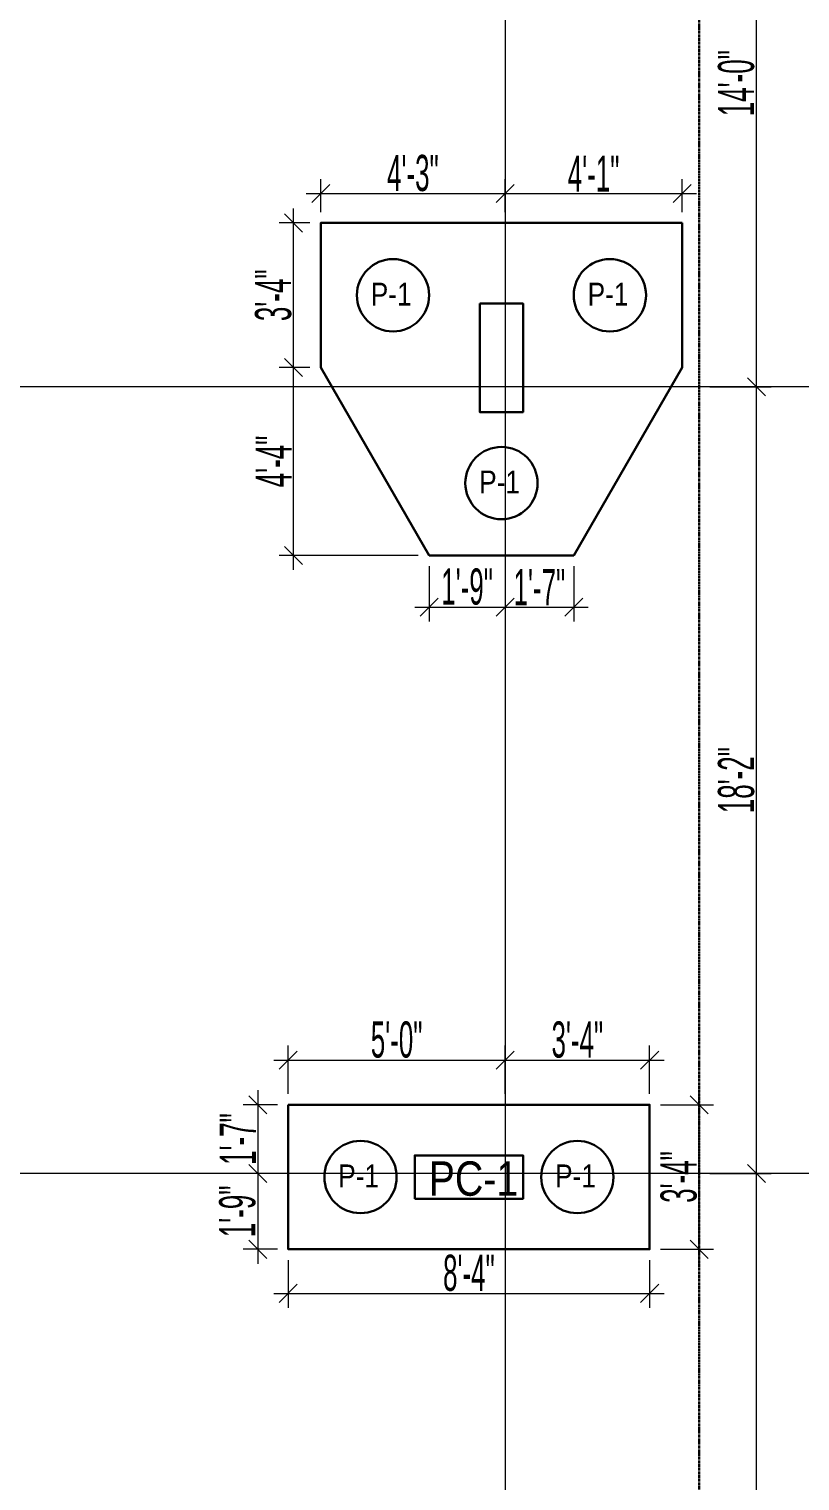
# Model space of a CAD drawing. Header units: inches. Extents: x 283072 to 301462, y 26630 to 62925.
# Drawn here: x 293001.5 to 293214.8, y 29214.2 to 29615.8 of the extents above; entities that cross this region are included whole.
import ezdxf

# ---------------------------------------------------------------- set-up
doc = ezdxf.new("R2010")
doc.units = ezdxf.units.IN
doc.header["$MEASUREMENT"] = 0
doc.header["$PDMODE"] = 2
for name, pattern in [('ACAD_ISO10W100', [18, 12, -3, 0, -3]), ('CENTER2', [1.125, 0.75, -0.125, 0.125, -0.125]), ('DASHDOT', [25.4, 12.7, -6.35, 0, -6.35])]:
    doc.linetypes.add(name, pattern=pattern)
doc.layers.get('0').update_dxf_attribs({"lineweight": 5})
for name, color, linetype, lineweight in [('BASE', 6, 'Continuous', 25), ('BUILDING_OUTER_P3', 1, 'Continuous', 35), ('column', 1, 'Continuous', 30), ('Dimension.', 7, 'Continuous', 5), ('E-D', 3, 'ACAD_ISO10W100', 20), ('Grid+Di', 194, 'CENTER2', 15), ('Pile-Anis', 1, 'Continuous', 30)]:
    doc.layers.add(name, color=color, linetype=linetype, lineweight=lineweight)
doc.styles.add('ltcnbt', font='swisscl.ttf', dxfattribs={"width": 0.7, "height": 10})
doc.styles.get("Standard").update_dxf_attribs({"font": 'ARIALN.TTF'})
doc.dimstyles.new('SCALE-50', dxfattribs={"dimtxt": 9, "dimasz": 5, "dimexe": 4, "dimexo": 3, "dimgap": 0.5, "dimtad": 1, "dimdec": 0, "dimzin": 3, "dimdsep": 46, "dimlunit": 4, "dimtxsty": 'ltcnbt', "dimblk": 'OBLIQUE', "dimcen": 0.09375, "dimdle": 4, "dimclrd": 252, "dimclre": 252, "dimclrt": 7, "dimadec": 0, "dimazin": 0, "dimtfac": 1, "dimtdec": 0, "dimtofl": 0, "dimtmove": 1, "dimatfit": 3, "dimfxl": 3, "dimtolj": 1, "dimtzin": 0, "dimlwd": 15, "dimlwe": 15, "dimarcsym": 0})

# ---------------------------------------------------------------- blocks, each defined once
blk = doc.blocks.new('_Oblique')
at = {"color": 0, "linetype": 'ByBlock', "lineweight": -2}
blk.add_line((-0.5, -0.5), (0.5, 0.5), dxfattribs=at)
blk = doc.blocks.new('*D428')
at = {"layer": 'Defpoints', "color": 0, "linetype": 'ByBlock', "lineweight": 30, "ltscale": 200, "transparency": 16777216}
for p in [(293186.92, 29299.24), (293202.82, 29299.24), (293186.92, 29094.24)]:
    blk.add_point(p, dxfattribs=at)
at = {"layer": 'Dimension.', "color": 252, "lineweight": 15, "ltscale": 200, "transparency": 16777216}
for p, q in [((293202.82, 29090.24), (293202.82, 29303.24)), ((293189.92, 29299.24), (293206.82, 29299.24)), ((293189.92, 29094.24), (293206.82, 29094.24))]:
    blk.add_line(p, q, dxfattribs=at)
at = {"layer": 'Dimension.', "color": 252, "linetype": 'ByBlock', "lineweight": 15, "ltscale": 200, "transparency": 16777216, "xscale": 5, "yscale": 5, "zscale": 5}
for p, rotation in [((293202.82, 29299.24), 90), ((293202.82, 29094.24), 270)]:
    blk.add_blockref('_Oblique', p, dxfattribs=dict(at, rotation=rotation))
at = {"layer": 'Dimension.', "color": 7, "linetype": 'ByBlock', "lineweight": 15, "ltscale": 200, "transparency": 16777216, "insert": (293197.32, 29196.74), "char_height": 10, "attachment_point": 5, "rotation": 90, "style": 'ltcnbt'}
blk.add_mtext('\\A1;17\'-1"', dxfattribs=at)
blk = doc.blocks.new('*D429')
at = {"layer": 'Defpoints', "color": 0, "linetype": 'ByBlock', "lineweight": 30, "ltscale": 200, "transparency": 16777216}
for p in [(293186.92, 29516.85), (293202.82, 29516.85), (293186.92, 29299.24)]:
    blk.add_point(p, dxfattribs=at)
at = {"layer": 'Dimension.', "color": 252, "lineweight": 15, "ltscale": 200, "transparency": 16777216}
for p, q in [((293202.82, 29295.24), (293202.82, 29520.85)), ((293189.92, 29516.85), (293206.82, 29516.85)), ((293189.92, 29299.24), (293206.82, 29299.24))]:
    blk.add_line(p, q, dxfattribs=at)
at = {"layer": 'Dimension.', "color": 252, "linetype": 'ByBlock', "lineweight": 15, "ltscale": 200, "transparency": 16777216, "xscale": 5, "yscale": 5, "zscale": 5}
for p, rotation in [((293202.82, 29516.85), 90), ((293202.82, 29299.24), 270)]:
    blk.add_blockref('_Oblique', p, dxfattribs=dict(at, rotation=rotation))
at = {"layer": 'Dimension.', "color": 7, "linetype": 'ByBlock', "lineweight": 15, "ltscale": 200, "transparency": 16777216, "insert": (293197.2, 29408.04), "char_height": 10, "attachment_point": 5, "rotation": 90, "style": 'ltcnbt'}
blk.add_mtext('\\A1;18\'-2"', dxfattribs=at)
blk = doc.blocks.new('*D430')
at = {"layer": 'Defpoints', "color": 0, "linetype": 'ByBlock', "lineweight": 30, "ltscale": 200, "transparency": 16777216}
for p in [(293186.92, 29684.85), (293202.82, 29684.85), (293186.92, 29516.85)]:
    blk.add_point(p, dxfattribs=at)
at = {"layer": 'Dimension.', "color": 252, "lineweight": 15, "ltscale": 200, "transparency": 16777216}
for p, q in [((293202.82, 29512.85), (293202.82, 29688.85)), ((293189.92, 29684.85), (293206.82, 29684.85)), ((293189.92, 29516.85), (293206.82, 29516.85))]:
    blk.add_line(p, q, dxfattribs=at)
at = {"layer": 'Dimension.', "color": 252, "linetype": 'ByBlock', "lineweight": 15, "ltscale": 200, "transparency": 16777216, "xscale": 5, "yscale": 5, "zscale": 5}
for p, rotation in [((293202.82, 29684.85), 90), ((293202.82, 29516.85), 270)]:
    blk.add_blockref('_Oblique', p, dxfattribs=dict(at, rotation=rotation))
at = {"layer": 'Dimension.', "color": 7, "linetype": 'ByBlock', "lineweight": 15, "ltscale": 200, "transparency": 16777216, "insert": (293197.2, 29600.85), "char_height": 10, "attachment_point": 5, "rotation": 90, "style": 'ltcnbt'}
blk.add_mtext('\\A1;14\'-0"', dxfattribs=at)
blk = doc.blocks.new('WT43T2')
at = {"layer": 'column'}
for points in [[(293443.64, 47072.08), (293455.64, 47072.08), (293455.64, 47042.08), (293443.64, 47042.08)], [(293425.64, 46824.46), (293425.64, 46836.46), (293455.64, 46836.46), (293455.64, 46824.46)]]:
    blk.add_lwpolyline(points, close=True, dxfattribs=at)
blk = doc.blocks.new('*D345')
at = {"layer": 'Defpoints', "color": 0, "linetype": 'ByBlock', "lineweight": 30, "ltscale": 200, "transparency": 16777216}
for p in [(293133.23, 29570.32), (293082.23, 29562.17), (293133.23, 29562.17)]:
    blk.add_point(p, dxfattribs=at)
at = {"layer": 'Dimension.', "color": 252, "lineweight": 15, "ltscale": 200, "transparency": 16777216}
for p, q in [((293082.23, 29565.17), (293082.23, 29574.32)), ((293133.23, 29565.17), (293133.23, 29574.32)), ((293078.23, 29570.32), (293137.23, 29570.32))]:
    blk.add_line(p, q, dxfattribs=at)
at = {"layer": 'Dimension.', "color": 252, "linetype": 'ByBlock', "lineweight": 15, "ltscale": 200, "transparency": 16777216, "xscale": 5, "yscale": 5, "zscale": 5, "rotation": 180}
blk.add_blockref('_Oblique', (293082.23, 29570.32), dxfattribs=at)
at = {"layer": 'Dimension.', "color": 252, "linetype": 'ByBlock', "lineweight": 15, "ltscale": 200, "transparency": 16777216, "xscale": 5, "yscale": 5, "zscale": 5}
blk.add_blockref('_Oblique', (293133.23, 29570.32), dxfattribs=at)
at = {"layer": 'Dimension.', "color": 7, "linetype": 'ByBlock', "lineweight": 30, "ltscale": 200, "transparency": 16777216, "insert": (293107.73, 29575.94), "char_height": 10, "attachment_point": 5, "style": 'ltcnbt'}
blk.add_mtext('\\A1;4\'-3"', dxfattribs=at)
blk = doc.blocks.new('*D346')
at = {"layer": 'Defpoints', "color": 0, "linetype": 'ByBlock', "lineweight": 30, "ltscale": 200, "transparency": 16777216}
for p in [(293182.23, 29570.32), (293133.23, 29562.17), (293182.23, 29562.17)]:
    blk.add_point(p, dxfattribs=at)
at = {"layer": 'Dimension.', "color": 252, "lineweight": 15, "ltscale": 200, "transparency": 16777216}
for p, q in [((293133.23, 29565.17), (293133.23, 29574.32)), ((293182.23, 29565.17), (293182.23, 29574.32)), ((293129.23, 29570.32), (293186.23, 29570.32))]:
    blk.add_line(p, q, dxfattribs=at)
at = {"layer": 'Dimension.', "color": 252, "linetype": 'ByBlock', "lineweight": 15, "ltscale": 200, "transparency": 16777216, "xscale": 5, "yscale": 5, "zscale": 5, "rotation": 180}
blk.add_blockref('_Oblique', (293133.23, 29570.32), dxfattribs=at)
at = {"layer": 'Dimension.', "color": 252, "linetype": 'ByBlock', "lineweight": 15, "ltscale": 200, "transparency": 16777216, "xscale": 5, "yscale": 5, "zscale": 5}
blk.add_blockref('_Oblique', (293182.23, 29570.32), dxfattribs=at)
at = {"layer": 'Dimension.', "color": 7, "linetype": 'ByBlock', "lineweight": 30, "ltscale": 200, "transparency": 16777216, "insert": (293157.73, 29575.82), "char_height": 10, "attachment_point": 5, "style": 'ltcnbt'}
blk.add_mtext('\\A1;4\'-1"', dxfattribs=at)
blk = doc.blocks.new('*D347')
at = {"layer": 'Defpoints', "color": 0, "linetype": 'ByBlock', "lineweight": 30, "ltscale": 200, "transparency": 16777216}
for p in [(293074.73, 29562.17), (293082.23, 29562.17), (293082.23, 29522.17)]:
    blk.add_point(p, dxfattribs=at)
at = {"layer": 'Dimension.', "color": 252, "lineweight": 15, "ltscale": 200, "transparency": 16777216}
for p, q in [((293074.73, 29518.17), (293074.73, 29566.17)), ((293079.23, 29562.17), (293070.73, 29562.17)), ((293079.23, 29522.17), (293070.73, 29522.17))]:
    blk.add_line(p, q, dxfattribs=at)
at = {"layer": 'Dimension.', "color": 252, "linetype": 'ByBlock', "lineweight": 15, "ltscale": 200, "transparency": 16777216, "xscale": 5, "yscale": 5, "zscale": 5}
for p, rotation in [((293074.73, 29562.17), 90), ((293074.73, 29522.17), 270)]:
    blk.add_blockref('_Oblique', p, dxfattribs=dict(at, rotation=rotation))
at = {"layer": 'Dimension.', "color": 7, "linetype": 'ByBlock', "lineweight": 30, "ltscale": 200, "transparency": 16777216, "insert": (293069.11, 29542.17), "char_height": 10, "attachment_point": 5, "rotation": 90, "style": 'ltcnbt'}
blk.add_mtext('\\A1;3\'-4"', dxfattribs=at)
blk = doc.blocks.new('*D348')
at = {"layer": 'Defpoints', "color": 0, "linetype": 'ByBlock', "lineweight": 30, "ltscale": 200, "transparency": 16777216}
for p in [(293074.73, 29522.17), (293082.23, 29522.17), (293112.23, 29470.21)]:
    blk.add_point(p, dxfattribs=at)
at = {"layer": 'Dimension.', "color": 252, "lineweight": 15, "ltscale": 200, "transparency": 16777216}
for p, q in [((293074.73, 29466.21), (293074.73, 29526.17)), ((293079.23, 29522.17), (293070.73, 29522.17)), ((293109.23, 29470.21), (293070.73, 29470.21))]:
    blk.add_line(p, q, dxfattribs=at)
at = {"layer": 'Dimension.', "color": 252, "linetype": 'ByBlock', "lineweight": 15, "ltscale": 200, "transparency": 16777216, "xscale": 5, "yscale": 5, "zscale": 5}
for p, rotation in [((293074.73, 29522.17), 90), ((293074.73, 29470.21), 270)]:
    blk.add_blockref('_Oblique', p, dxfattribs=dict(at, rotation=rotation))
at = {"layer": 'Dimension.', "color": 7, "linetype": 'ByBlock', "lineweight": 30, "ltscale": 200, "transparency": 16777216, "insert": (293069.23, 29496.19), "char_height": 10, "attachment_point": 5, "rotation": 90, "style": 'ltcnbt'}
blk.add_mtext('\\A1;4\'-4"', dxfattribs=at)
blk = doc.blocks.new('*D349')
at = {"layer": 'Defpoints', "color": 0, "linetype": 'ByBlock', "lineweight": 30, "ltscale": 200, "transparency": 16777216}
for p in [(293112.23, 29470.21), (293133.23, 29470.21), (293133.23, 29455.92)]:
    blk.add_point(p, dxfattribs=at)
at = {"layer": 'Dimension.', "color": 252, "lineweight": 15, "ltscale": 200, "transparency": 16777216}
for p, q in [((293112.23, 29467.21), (293112.23, 29451.92)), ((293133.23, 29467.21), (293133.23, 29451.92)), ((293108.23, 29455.92), (293137.23, 29455.92))]:
    blk.add_line(p, q, dxfattribs=at)
at = {"layer": 'Dimension.', "color": 252, "linetype": 'ByBlock', "lineweight": 15, "ltscale": 200, "transparency": 16777216, "xscale": 5, "yscale": 5, "zscale": 5, "rotation": 180}
blk.add_blockref('_Oblique', (293112.23, 29455.92), dxfattribs=at)
at = {"layer": 'Dimension.', "color": 252, "linetype": 'ByBlock', "lineweight": 15, "ltscale": 200, "transparency": 16777216, "xscale": 5, "yscale": 5, "zscale": 5}
blk.add_blockref('_Oblique', (293133.23, 29455.92), dxfattribs=at)
at = {"layer": 'Dimension.', "color": 7, "linetype": 'ByBlock', "lineweight": 30, "ltscale": 200, "transparency": 16777216, "insert": (293122.73, 29461.53), "char_height": 10, "attachment_point": 5, "style": 'ltcnbt'}
blk.add_mtext('\\A1;1\'-9"', dxfattribs=at)
blk = doc.blocks.new('*D350')
at = {"layer": 'Defpoints', "color": 0, "linetype": 'ByBlock', "lineweight": 30, "ltscale": 200, "transparency": 16777216}
for p in [(293133.23, 29470.21), (293152.23, 29470.21), (293152.23, 29455.92)]:
    blk.add_point(p, dxfattribs=at)
at = {"layer": 'Dimension.', "color": 252, "lineweight": 15, "ltscale": 200, "transparency": 16777216}
for p, q in [((293133.23, 29467.21), (293133.23, 29451.92)), ((293152.23, 29467.21), (293152.23, 29451.92)), ((293129.23, 29455.92), (293156.23, 29455.92))]:
    blk.add_line(p, q, dxfattribs=at)
at = {"layer": 'Dimension.', "color": 252, "linetype": 'ByBlock', "lineweight": 15, "ltscale": 200, "transparency": 16777216, "xscale": 5, "yscale": 5, "zscale": 5, "rotation": 180}
blk.add_blockref('_Oblique', (293133.23, 29455.92), dxfattribs=at)
at = {"layer": 'Dimension.', "color": 252, "linetype": 'ByBlock', "lineweight": 15, "ltscale": 200, "transparency": 16777216, "xscale": 5, "yscale": 5, "zscale": 5}
blk.add_blockref('_Oblique', (293152.23, 29455.92), dxfattribs=at)
at = {"layer": 'Dimension.', "color": 7, "linetype": 'ByBlock', "lineweight": 30, "ltscale": 200, "transparency": 16777216, "insert": (293142.73, 29461.42), "char_height": 10, "attachment_point": 5, "style": 'ltcnbt'}
blk.add_mtext('\\A1;1\'-7"', dxfattribs=at)
blk = doc.blocks.new('*D363')
at = {"layer": 'Defpoints', "color": 0, "linetype": 'ByBlock', "lineweight": 30, "ltscale": 200, "transparency": 16777216}
for p in [(293133.23, 29330.59), (293073.23, 29318.24), (293133.23, 29318.24)]:
    blk.add_point(p, dxfattribs=at)
at = {"layer": 'Dimension.', "color": 252, "lineweight": 15, "ltscale": 200, "transparency": 16777216}
for p, q in [((293073.23, 29321.24), (293073.23, 29334.59)), ((293133.23, 29321.24), (293133.23, 29334.59)), ((293069.23, 29330.59), (293137.23, 29330.59))]:
    blk.add_line(p, q, dxfattribs=at)
at = {"layer": 'Dimension.', "color": 252, "linetype": 'ByBlock', "lineweight": 15, "ltscale": 200, "transparency": 16777216, "xscale": 5, "yscale": 5, "zscale": 5, "rotation": 180}
blk.add_blockref('_Oblique', (293073.23, 29330.59), dxfattribs=at)
at = {"layer": 'Dimension.', "color": 252, "linetype": 'ByBlock', "lineweight": 15, "ltscale": 200, "transparency": 16777216, "xscale": 5, "yscale": 5, "zscale": 5}
blk.add_blockref('_Oblique', (293133.23, 29330.59), dxfattribs=at)
at = {"layer": 'Dimension.', "color": 7, "linetype": 'ByBlock', "lineweight": 30, "ltscale": 200, "transparency": 16777216, "insert": (293103.23, 29336.21), "char_height": 10, "attachment_point": 5, "style": 'ltcnbt'}
blk.add_mtext('\\A1;5\'-0"', dxfattribs=at)
blk = doc.blocks.new('*D364')
at = {"layer": 'Defpoints', "color": 0, "linetype": 'ByBlock', "lineweight": 30, "ltscale": 200, "transparency": 16777216}
for p in [(293173.23, 29330.59), (293133.23, 29318.24), (293173.23, 29318.24)]:
    blk.add_point(p, dxfattribs=at)
at = {"layer": 'Dimension.', "color": 252, "lineweight": 15, "ltscale": 200, "transparency": 16777216}
for p, q in [((293133.23, 29321.24), (293133.23, 29334.59)), ((293173.23, 29321.24), (293173.23, 29334.59)), ((293129.23, 29330.59), (293177.23, 29330.59))]:
    blk.add_line(p, q, dxfattribs=at)
at = {"layer": 'Dimension.', "color": 252, "linetype": 'ByBlock', "lineweight": 15, "ltscale": 200, "transparency": 16777216, "xscale": 5, "yscale": 5, "zscale": 5, "rotation": 180}
blk.add_blockref('_Oblique', (293133.23, 29330.59), dxfattribs=at)
at = {"layer": 'Dimension.', "color": 252, "linetype": 'ByBlock', "lineweight": 15, "ltscale": 200, "transparency": 16777216, "xscale": 5, "yscale": 5, "zscale": 5}
blk.add_blockref('_Oblique', (293173.23, 29330.59), dxfattribs=at)
at = {"layer": 'Dimension.', "color": 7, "linetype": 'ByBlock', "lineweight": 30, "ltscale": 200, "transparency": 16777216, "insert": (293153.23, 29336.21), "char_height": 10, "attachment_point": 5, "style": 'ltcnbt'}
blk.add_mtext('\\A1;3\'-4"', dxfattribs=at)
blk = doc.blocks.new('*D365')
at = {"layer": 'Defpoints', "color": 0, "linetype": 'ByBlock', "lineweight": 30, "ltscale": 200, "transparency": 16777216}
for p in [(293073.23, 29318.24), (293064.81, 29299.24), (293073.23, 29299.24)]:
    blk.add_point(p, dxfattribs=at)
at = {"layer": 'Dimension.', "color": 252, "lineweight": 15, "ltscale": 200, "transparency": 16777216}
for p, q in [((293064.81, 29322.24), (293064.81, 29295.24)), ((293070.23, 29318.24), (293060.81, 29318.24)), ((293070.23, 29299.24), (293060.81, 29299.24))]:
    blk.add_line(p, q, dxfattribs=at)
at = {"layer": 'Dimension.', "color": 252, "linetype": 'ByBlock', "lineweight": 15, "ltscale": 200, "transparency": 16777216, "xscale": 5, "yscale": 5, "zscale": 5}
for p, rotation in [((293064.81, 29318.24), 90), ((293064.81, 29299.24), 270)]:
    blk.add_blockref('_Oblique', p, dxfattribs=dict(at, rotation=rotation))
at = {"layer": 'Dimension.', "color": 7, "linetype": 'ByBlock', "lineweight": 30, "ltscale": 200, "transparency": 16777216, "insert": (293059.31, 29308.74), "char_height": 10, "attachment_point": 5, "rotation": 90, "style": 'ltcnbt'}
blk.add_mtext('\\A1;1\'-7"', dxfattribs=at)
blk = doc.blocks.new('*D366')
at = {"layer": 'Defpoints', "color": 0, "linetype": 'ByBlock', "lineweight": 30, "ltscale": 200, "transparency": 16777216}
for p in [(293073.23, 29299.24), (293064.81, 29278.24), (293073.23, 29278.24)]:
    blk.add_point(p, dxfattribs=at)
at = {"layer": 'Dimension.', "color": 252, "lineweight": 15, "ltscale": 200, "transparency": 16777216}
for p, q in [((293064.81, 29303.24), (293064.81, 29274.24)), ((293070.23, 29299.24), (293060.81, 29299.24)), ((293070.23, 29278.24), (293060.81, 29278.24))]:
    blk.add_line(p, q, dxfattribs=at)
at = {"layer": 'Dimension.', "color": 252, "linetype": 'ByBlock', "lineweight": 15, "ltscale": 200, "transparency": 16777216, "xscale": 5, "yscale": 5, "zscale": 5}
for p, rotation in [((293064.81, 29299.24), 90), ((293064.81, 29278.24), 270)]:
    blk.add_blockref('_Oblique', p, dxfattribs=dict(at, rotation=rotation))
at = {"layer": 'Dimension.', "color": 7, "linetype": 'ByBlock', "lineweight": 30, "ltscale": 200, "transparency": 16777216, "insert": (293059.19, 29288.74), "char_height": 10, "attachment_point": 5, "rotation": 90, "style": 'ltcnbt'}
blk.add_mtext('\\A1;1\'-9"', dxfattribs=at)
blk = doc.blocks.new('*D367')
at = {"layer": 'Defpoints', "color": 0, "linetype": 'ByBlock', "lineweight": 30, "ltscale": 200, "transparency": 16777216}
for p in [(293073.23, 29278.24), (293173.23, 29278.24), (293173.23, 29266.06)]:
    blk.add_point(p, dxfattribs=at)
at = {"layer": 'Dimension.', "color": 252, "lineweight": 15, "ltscale": 200, "transparency": 16777216}
for p, q in [((293073.23, 29275.24), (293073.23, 29262.06)), ((293173.23, 29275.24), (293173.23, 29262.06)), ((293069.23, 29266.06), (293177.23, 29266.06))]:
    blk.add_line(p, q, dxfattribs=at)
at = {"layer": 'Dimension.', "color": 252, "linetype": 'ByBlock', "lineweight": 15, "ltscale": 200, "transparency": 16777216, "xscale": 5, "yscale": 5, "zscale": 5, "rotation": 180}
blk.add_blockref('_Oblique', (293073.23, 29266.06), dxfattribs=at)
at = {"layer": 'Dimension.', "color": 252, "linetype": 'ByBlock', "lineweight": 15, "ltscale": 200, "transparency": 16777216, "xscale": 5, "yscale": 5, "zscale": 5}
blk.add_blockref('_Oblique', (293173.23, 29266.06), dxfattribs=at)
at = {"layer": 'Dimension.', "color": 7, "linetype": 'ByBlock', "lineweight": 30, "ltscale": 200, "transparency": 16777216, "insert": (293123.23, 29271.68), "char_height": 10, "attachment_point": 5, "style": 'ltcnbt'}
blk.add_mtext('\\A1;8\'-4"', dxfattribs=at)
blk = doc.blocks.new('*D368')
at = {"layer": 'Defpoints', "color": 0, "linetype": 'ByBlock', "lineweight": 30, "ltscale": 200, "transparency": 16777216}
for p in [(293173.23, 29318.24), (293186.92, 29318.24), (293173.23, 29278.24)]:
    blk.add_point(p, dxfattribs=at)
at = {"layer": 'Dimension.', "color": 252, "lineweight": 15, "ltscale": 200, "transparency": 16777216}
for p, q in [((293186.92, 29274.24), (293186.92, 29322.24)), ((293176.23, 29318.24), (293190.92, 29318.24)), ((293176.23, 29278.24), (293190.92, 29278.24))]:
    blk.add_line(p, q, dxfattribs=at)
at = {"layer": 'Dimension.', "color": 252, "linetype": 'ByBlock', "lineweight": 15, "ltscale": 200, "transparency": 16777216, "xscale": 5, "yscale": 5, "zscale": 5}
for p, rotation in [((293186.92, 29318.24), 90), ((293186.92, 29278.24), 270)]:
    blk.add_blockref('_Oblique', p, dxfattribs=dict(at, rotation=rotation))
at = {"layer": 'Dimension.', "color": 7, "linetype": 'ByBlock', "lineweight": 30, "ltscale": 200, "transparency": 16777216, "insert": (293181.3, 29298.24), "char_height": 10, "attachment_point": 5, "rotation": 90, "style": 'ltcnbt'}
blk.add_mtext('\\A1;3\'-4"', dxfattribs=at)

msp = doc.modelspace()

# ---------------------------------------------------------------- linework, layer by layer
at = {"layer": 'BASE', "color": 156, "linetype": 'ByBlock', "lineweight": 30}
msp.add_lwpolyline([(293182.23261, 29562.17105), (293082.23261, 29562.17105), (293082.23261, 29522.17105), (293112.23261, 29470.20953), (293152.23261, 29470.20953), (293182.23261, 29522.17105), (293182.23261, 29562.17105)], dxfattribs=at)
msp.add_lwpolyline([(293073.23261, 29318.23511), (293173.23261, 29318.23511), (293173.23261, 29278.23511), (293073.23261, 29278.23511)], close=True, dxfattribs=at)
at = {"layer": 'BUILDING_OUTER_P3', "linetype": 'DASHDOT', "lineweight": 30, "ltscale": 0.02}
msp.add_line((293186.92011, 29862.07655), (293186.92011, 28707.07655), dxfattribs=at)
at = {"layer": 'Grid+Di', "linetype": 'ByBlock', "lineweight": 15, "ltscale": 200}
for p, q in [((293133.23261, 29910.5805), (293133.23261, 28644.47835)), ((293233.75505, 29516.85054), (292658.42321, 29516.85054)), ((293233.75505, 29299.23511), (292658.42321, 29299.23511))]:
    msp.add_line(p, q, dxfattribs=at)
at = {"layer": 'Pile-Anis', "linetype": 'ByBlock'}
for centre in [(293102.23261, 29542.17105), (293162.23261, 29542.17105), (293132.23261, 29490.20953), (293093.23261, 29298.23511), (293153.23261, 29298.23511)]:
    msp.add_circle(centre, 10, dxfattribs=at)

# ---------------------------------------------------------------- block references
at = {"layer": 'column', "linetype": 'ByBlock', "lineweight": 15}
msp.add_blockref('WT43T2', (-317.40262, -17532.22653), dxfattribs=at)

# ---------------------------------------------------------------- texts
at = {"layer": 'E-D', "linetype": 'ByBlock'}
for s, height, p in [('P-1', 6.336, (293096.07397, 29539.30506)), ('P-1', 6.336, (293156.07397, 29539.30506)), ('P-1', 6.336, (293126.07397, 29487.34354)), ('PC-1', 9.504, (293112.08913, 29293.06469)), ('P-1', 6.336, (293087.07397, 29295.36912)), ('P-1', 6.336, (293147.07397, 29295.36912))]:
    msp.add_text(s, height=height, dxfattribs=at).set_placement(p)

# ---------------------------------------------------------------- dimensions: what is measured, and where the dimension line sits
at = {"layer": 'Dimension.', "linetype": 'ByBlock', "lineweight": 15, "ltscale": 200}
for base, p1, p2, picture, middle in [((293202.82176, 29684.85054), (293186.92011, 29516.85054), (293186.92011, 29684.85054), '*D430', (293197.20053, 29600.85054)), ((293202.82176, 29516.85054), (293186.92011, 29299.23511), (293186.92011, 29516.85054), '*D429', (293197.20053, 29408.04282)), ((293202.82176, 29299.23511), (293186.92011, 29094.23511), (293186.92011, 29299.23511), '*D428', (293197.32176, 29196.73511))]:
    dim = msp.add_linear_dim(base=base, p1=p1, p2=p2, angle=90, dimstyle='SCALE-50', dxfattribs=at)
    dim.commit()
    dim.dimension.update_dxf_attribs({"geometry": picture, "text_midpoint": middle})
at = {"layer": 'Dimension.', "color": 6, "linetype": 'ByBlock', "lineweight": 30, "ltscale": 200}
for base, p1, p2, picture, middle in [((293133.23261, 29570.31604), (293082.23261, 29562.17105), (293133.23261, 29562.17105), '*D345', (293107.73261, 29575.93727)), ((293182.23261, 29570.31604), (293133.23261, 29562.17105), (293182.23261, 29562.17105), '*D346', (293157.73261, 29575.81604)), ((293133.23261, 29455.91751), (293112.23261, 29470.20953), (293133.23261, 29470.20953), '*D349', (293122.73261, 29461.53219)), ((293152.23261, 29455.91751), (293133.23261, 29470.20953), (293152.23261, 29470.20953), '*D350', (293142.73261, 29461.41751)), ((293133.23261, 29330.59373), (293073.23261, 29318.23511), (293133.23261, 29318.23511), '*D363', (293103.23261, 29336.21496)), ((293173.23261, 29330.59373), (293133.23261, 29318.23511), (293173.23261, 29318.23511), '*D364', (293153.23261, 29336.21496)), ((293173.23261, 29266.06201), (293073.23261, 29278.23511), (293173.23261, 29278.23511), '*D367', (293123.23261, 29271.68324))]:
    dim = msp.add_linear_dim(base=base, p1=p1, p2=p2, dimstyle='SCALE-50', dxfattribs=at)
    dim.commit()
    dim.dimension.update_dxf_attribs({"geometry": picture, "text_midpoint": middle})
for base, p1, p2, picture, middle in [((293074.7301, 29562.17105), (293082.23261, 29522.17105), (293082.23261, 29562.17105), '*D347', (293069.10887, 29542.17105)), ((293074.7301, 29522.17105), (293112.23261, 29470.20953), (293082.23261, 29522.17105), '*D348', (293069.2301, 29496.19029)), ((293064.80844, 29299.23511), (293073.23261, 29318.23511), (293073.23261, 29299.23511), '*D365', (293059.30844, 29308.73511)), ((293186.92011, 29318.23511), (293173.23261, 29278.23511), (293173.23261, 29318.23511), '*D368', (293181.29888, 29298.23511)), ((293064.80844, 29278.23511), (293073.23261, 29299.23511), (293073.23261, 29278.23511), '*D366', (293059.19376, 29288.73511))]:
    dim = msp.add_linear_dim(base=base, p1=p1, p2=p2, angle=90, dimstyle='SCALE-50', dxfattribs=at)
    dim.commit()
    dim.dimension.update_dxf_attribs({"geometry": picture, "text_midpoint": middle})

doc.saveas('drawing.dxf')
